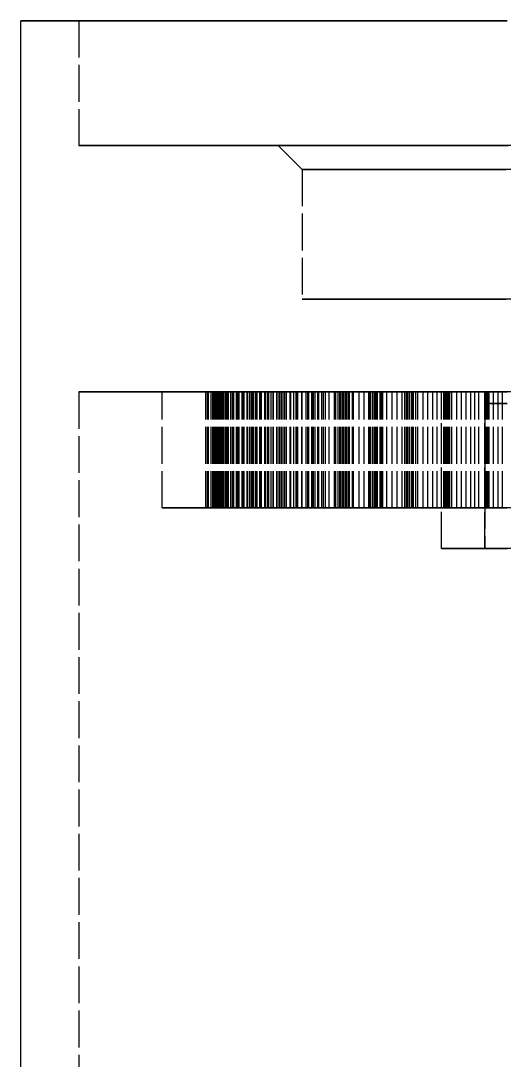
# Model space of a CAD drawing. Header units: millimetres. Extents: x -31 to 149, y -20 to 140.
# Drawn here: x 58 to 74.67, y 20.95 to 56.8 of the extents above; entities that cross this region are included whole.
import ezdxf

# ---------------------------------------------------------------- set-up
doc = ezdxf.new("R2010")
doc.units = ezdxf.units.MM
doc.linetypes.add('DASHED', pattern=[1.524, 1.27, -0.254])
doc.layers.add('HIDDEN', color=8, linetype='DASHED')
doc.layers.add('VISIBLE', color=7, linetype='CONTINUOUS')

msp = doc.modelspace()

# ---------------------------------------------------------------- linework, layer by layer
at = {"layer": 'HIDDEN'}
for points in [[(74.7619, 56.8), (74, 56.8), (73.2381, 56.8), (72.47619, 56.8), (71.71429, 56.8), (70.95238, 56.8), (70.19048, 56.8), (69.42857, 56.8), (68.66667, 56.8), (67.90476, 56.8), (67.14286, 56.8), (66.38095, 56.8), (65.61905, 56.8), (64.85714, 56.8), (64.09524, 56.8), (63.33333, 56.8), (62.57143, 56.8), (61.80952, 56.8), (61.04762, 56.8), (60.28571, 56.8), (59.52381, 56.8), (58.7619, 56.8), (58, 56.8)], [(74.66667, 56.8), (73.96825, 56.8), (73.26984, 56.8), (72.57143, 56.8), (71.87302, 56.8), (71.1746, 56.8), (70.47619, 56.8), (69.77778, 56.8), (69.07937, 56.8), (68.38095, 56.8), (67.68254, 56.8), (66.98413, 56.8), (66.28571, 56.8), (65.5873, 56.8), (64.88889, 56.8), (64.19048, 56.8), (63.49206, 56.8), (62.79365, 56.8), (62.09524, 56.8), (61.39683, 56.8), (60.69841, 56.8), (60, 56.8)], [(60, 56.8), (60.34921, 56.8), (60.69841, 56.8), (61.04762, 56.8), (61.39683, 56.8), (61.74603, 56.8), (62.09524, 56.8), (62.44444, 56.8), (62.79365, 56.8), (63.14286, 56.8), (63.49206, 56.8), (63.84127, 56.8), (64.19048, 56.8), (64.53968, 56.8), (64.88889, 56.8), (65.2381, 56.8), (65.5873, 56.8), (65.93651, 56.8), (66.28571, 56.8), (66.63492, 56.8), (66.98413, 56.8), (67.33333, 56.8), (67.68254, 56.8), (68.03175, 56.8), (68.38095, 56.8), (68.73016, 56.8), (69.07937, 56.8), (69.42857, 56.8), (69.77778, 56.8), (70.12698, 56.8), (70.47619, 56.8), (70.8254, 56.8), (71.1746, 56.8), (71.52381, 56.8), (71.87302, 56.8), (72.22222, 56.8), (72.57143, 56.8), (72.92063, 56.8), (73.26984, 56.8), (73.61905, 56.8), (73.96825, 56.8), (74.31746, 56.8), (74.66667, 56.8)], [(60, 56.8), (60, 52.5)], [(74.66667, 52.5), (73.96825, 52.5), (73.26984, 52.5), (72.57143, 52.5), (71.87302, 52.5), (71.1746, 52.5), (70.47619, 52.5), (69.77778, 52.5), (69.07937, 52.5), (68.38095, 52.5), (67.68254, 52.5), (66.98413, 52.5), (66.28571, 52.5), (65.5873, 52.5), (64.88889, 52.5), (64.19048, 52.5), (63.49206, 52.5), (62.79365, 52.5), (62.09524, 52.5), (61.39683, 52.5), (60.69841, 52.5), (60, 52.5)], [(60, 52.5), (60.34921, 52.5), (60.69841, 52.5), (61.04762, 52.5), (61.39683, 52.5), (61.74603, 52.5), (62.09524, 52.5), (62.44444, 52.5), (62.79365, 52.5), (63.14286, 52.5), (63.49206, 52.5), (63.84127, 52.5), (64.19048, 52.5), (64.53968, 52.5), (64.88889, 52.5), (65.2381, 52.5), (65.5873, 52.5), (65.93651, 52.5), (66.28571, 52.5), (66.63492, 52.5), (66.98413, 52.5), (67.33333, 52.5), (67.68254, 52.5), (68.03175, 52.5), (68.38095, 52.5), (68.73016, 52.5), (69.07937, 52.5), (69.42857, 52.5), (69.77778, 52.5), (70.12698, 52.5), (70.47619, 52.5), (70.8254, 52.5), (71.1746, 52.5), (71.52381, 52.5), (71.87302, 52.5), (72.22222, 52.5), (72.57143, 52.5), (72.92063, 52.5), (73.26984, 52.5), (73.61905, 52.5), (73.96825, 52.5), (74.31746, 52.5), (74.66667, 52.5)], [(75.03804, 52.5), (74.5579, 52.5), (74.07777, 52.5), (73.59763, 52.5), (73.1175, 52.5), (72.63736, 52.5), (72.15722, 52.5), (71.67709, 52.5), (71.19695, 52.5), (70.71682, 52.5), (70.23668, 52.5), (69.75655, 52.5), (69.27641, 52.5), (68.79628, 52.5), (68.31614, 52.5), (67.83601, 52.5), (67.35587, 52.5), (66.87574, 52.5)], [(66.87574, 52.5), (67.1158, 52.5), (67.35587, 52.5), (67.59594, 52.5), (67.83601, 52.5), (68.07607, 52.5), (68.31614, 52.5), (68.55621, 52.5), (68.79628, 52.5), (69.03635, 52.5), (69.27641, 52.5), (69.51648, 52.5), (69.75655, 52.5), (69.99662, 52.5), (70.23668, 52.5), (70.47675, 52.5), (70.71682, 52.5), (70.95689, 52.5), (71.19695, 52.5), (71.43702, 52.5), (71.67709, 52.5), (71.91716, 52.5), (72.15722, 52.5), (72.39729, 52.5), (72.63736, 52.5), (72.87743, 52.5), (73.1175, 52.5), (73.35756, 52.5), (73.59763, 52.5), (73.8377, 52.5), (74.07777, 52.5), (74.31783, 52.5), (74.5579, 52.5), (74.79797, 52.5)], [(67.7, 51.67574), (66.87574, 52.5)], [(74.96349, 51.67574), (74.50952, 51.67574), (74.05556, 51.67574), (73.60159, 51.67574), (73.14762, 51.67574), (72.69365, 51.67574), (72.23968, 51.67574), (71.78571, 51.67574), (71.33175, 51.67574), (70.87778, 51.67574), (70.42381, 51.67574), (69.96984, 51.67574), (69.51587, 51.67574), (69.0619, 51.67574), (68.60794, 51.67574), (68.15397, 51.67574), (67.7, 51.67574)], [(67.7, 51.67574), (67.92698, 51.67574), (68.15397, 51.67574), (68.38095, 51.67574), (68.60794, 51.67574), (68.83492, 51.67574), (69.0619, 51.67574), (69.28889, 51.67574), (69.51587, 51.67574), (69.74286, 51.67574), (69.96984, 51.67574), (70.19683, 51.67574), (70.42381, 51.67574), (70.65079, 51.67574), (70.87778, 51.67574), (71.10476, 51.67574), (71.33175, 51.67574), (71.55873, 51.67574), (71.78571, 51.67574), (72.0127, 51.67574), (72.23968, 51.67574), (72.46667, 51.67574), (72.69365, 51.67574), (72.92063, 51.67574), (73.14762, 51.67574), (73.3746, 51.67574), (73.60159, 51.67574), (73.82857, 51.67574), (74.05556, 51.67574), (74.28254, 51.67574), (74.50952, 51.67574), (74.73651, 51.67574)], [(67.7, 51.67574), (67.7, 47.2)], [(74.96349, 47.2), (74.50952, 47.2), (74.05556, 47.2), (73.60159, 47.2), (73.14762, 47.2), (72.69365, 47.2), (72.23968, 47.2), (71.78571, 47.2), (71.33175, 47.2), (70.87778, 47.2), (70.42381, 47.2), (69.96984, 47.2), (69.51587, 47.2), (69.0619, 47.2), (68.60794, 47.2), (68.15397, 47.2), (67.7, 47.2)], [(67.7, 47.2), (67.92698, 47.2), (68.15397, 47.2), (68.38095, 47.2), (68.60794, 47.2), (68.83492, 47.2), (69.0619, 47.2), (69.28889, 47.2), (69.51587, 47.2), (69.74286, 47.2), (69.96984, 47.2), (70.19683, 47.2), (70.42381, 47.2), (70.65079, 47.2), (70.87778, 47.2), (71.10476, 47.2), (71.33175, 47.2), (71.55873, 47.2), (71.78571, 47.2), (72.0127, 47.2), (72.23968, 47.2), (72.46667, 47.2), (72.69365, 47.2), (72.92063, 47.2), (73.14762, 47.2), (73.3746, 47.2), (73.60159, 47.2), (73.82857, 47.2), (74.05556, 47.2), (74.28254, 47.2), (74.50952, 47.2), (74.73651, 47.2)], [(74.66667, 44), (73.96825, 44), (73.26984, 44), (72.57143, 44), (71.87302, 44), (71.1746, 44), (70.47619, 44), (69.77778, 44), (69.07937, 44), (68.38095, 44), (67.68254, 44), (66.98413, 44), (66.28571, 44), (65.5873, 44), (64.88889, 44), (64.19048, 44), (63.49206, 44), (62.79365, 44), (62.09524, 44), (61.39683, 44), (60.69841, 44), (60, 44)], [(60, 44), (60.34921, 44), (60.69841, 44), (61.04762, 44), (61.39683, 44), (61.74603, 44), (62.09524, 44), (62.44444, 44), (62.79365, 44), (63.14286, 44), (63.49206, 44), (63.84127, 44), (64.19048, 44), (64.53968, 44), (64.88889, 44), (65.2381, 44), (65.5873, 44), (65.93651, 44), (66.28571, 44), (66.63492, 44), (66.98413, 44), (67.33333, 44), (67.68254, 44), (68.03175, 44), (68.38095, 44), (68.73016, 44), (69.07937, 44), (69.42857, 44), (69.77778, 44), (70.12698, 44), (70.47619, 44), (70.8254, 44), (71.1746, 44), (71.52381, 44), (71.87302, 44), (72.22222, 44), (72.57143, 44), (72.92063, 44), (73.26984, 44), (73.61905, 44), (73.96825, 44), (74.31746, 44), (74.66667, 44)], [(60, 44), (60, 5)], [(75.01786, 44), (74.41071, 44), (73.80357, 44), (73.19643, 44), (72.58929, 44), (71.98214, 44), (71.375, 44), (70.76786, 44), (70.16071, 44), (69.55357, 44), (68.94643, 44), (68.33929, 44), (67.73214, 44), (67.125, 44), (66.51786, 44), (65.91071, 44), (65.30357, 44), (64.69643, 44), (64.08929, 44), (63.48214, 44), (62.875, 44)], [(62.875, 44), (63.17857, 44), (63.48214, 44), (63.78571, 44), (64.08929, 44), (64.39286, 44), (64.69643, 44), (65, 44), (65.30357, 44), (65.60714, 44), (65.91071, 44), (66.21429, 44), (66.51786, 44), (66.82143, 44), (67.125, 44), (67.42857, 44), (67.73214, 44), (68.03571, 44), (68.33929, 44), (68.64286, 44), (68.94643, 44), (69.25, 44), (69.55357, 44), (69.85714, 44), (70.16071, 44), (70.46429, 44), (70.76786, 44), (71.07143, 44), (71.375, 44), (71.67857, 44), (71.98214, 44), (72.28571, 44), (72.58929, 44), (72.89286, 44), (73.19643, 44), (73.5, 44), (73.80357, 44), (74.10714, 44), (74.41071, 44), (74.71429, 44)], [(62.875, 40), (62.875, 44)], [(64.5643, 44), (64.3758, 44)], [(64.3758, 44), (64.5643, 44)], [(64.3758, 40), (64.3758, 44)], [(64.3758, 40), (64.3758, 44)], [(64.46648, 44), (64.43548, 44)], [(64.43548, 44), (64.61556, 44)], [(64.61556, 44), (64.43548, 44)], [(64.43548, 44), (64.46648, 44)], [(64.43548, 40), (64.43548, 44)], [(64.43548, 40), (64.43548, 44)], [(64.66179, 44), (64.46648, 44)], [(64.46648, 44), (64.66179, 44)], [(64.46648, 40), (64.46648, 44)], [(64.46648, 40), (64.46648, 44)], [(64.75309, 44), (64.5643, 44)], [(64.5643, 44), (64.75309, 44)], [(64.5643, 40), (64.5643, 44)], [(64.5643, 40), (64.5643, 44)], [(64.61556, 44), (64.79653, 44)], [(64.79653, 44), (64.61556, 44)], [(64.61556, 40), (64.61556, 44)], [(64.61556, 40), (64.61556, 44)], [(64.70675, 44), (64.64502, 44)], [(64.64502, 44), (64.81515, 44)], [(64.81515, 44), (64.64502, 44)], [(64.64502, 44), (64.70675, 44)], [(64.64502, 40), (64.64502, 44)], [(64.64502, 40), (64.64502, 44)], [(64.8568, 44), (64.66179, 44)], [(64.66179, 44), (64.8568, 44)], [(64.66179, 40), (64.66179, 44)], [(64.66179, 40), (64.66179, 44)], [(64.9072, 44), (64.70675, 44)], [(64.70675, 44), (64.9072, 44)], [(64.70675, 40), (64.70675, 44)], [(64.70675, 40), (64.70675, 44)], [(64.9421, 44), (64.75309, 44)], [(64.75309, 44), (64.9421, 44)], [(64.75309, 40), (64.75309, 44)], [(64.75309, 40), (64.75309, 44)], [(64.79653, 44), (64.97832, 44)], [(64.97832, 44), (64.79653, 44)], [(64.79653, 40), (64.79653, 44)], [(64.79653, 40), (64.79653, 44)], [(64.81515, 44), (64.98674, 44)], [(64.98674, 44), (64.81515, 44)], [(64.81515, 40), (64.81515, 44)], [(64.81515, 40), (64.81515, 44)], [(65.05141, 44), (64.8568, 44)], [(64.8568, 44), (65.05141, 44)], [(64.8568, 40), (64.8568, 44)], [(64.8568, 40), (64.8568, 44)], [(65.10677, 44), (64.9072, 44)], [(64.9072, 44), (65.10677, 44)], [(64.9072, 40), (64.9072, 44)], [(64.9072, 40), (64.9072, 44)], [(65.13123, 44), (64.9421, 44)], [(64.9421, 44), (65.13123, 44)], [(64.9421, 40), (64.9421, 44)], [(64.9421, 40), (64.9421, 44)], [(64.97832, 44), (65.16089, 44)], [(65.16089, 44), (64.97832, 44)], [(64.97832, 40), (64.97832, 44)], [(64.97832, 40), (64.97832, 44)], [(64.98674, 44), (65.15977, 44)], [(65.15977, 44), (64.98674, 44)], [(64.98674, 40), (64.98674, 44)], [(64.98674, 40), (64.98674, 44)], [(65.09457, 44), (65.00262, 44)], [(65.00262, 44), (65.16135, 44)], [(65.16135, 44), (65.00262, 44)], [(65.00262, 44), (65.09457, 44)], [(65.00262, 40), (65.00262, 44)], [(65.00262, 40), (65.00262, 44)], [(65.24549, 44), (65.05141, 44)], [(65.05141, 44), (65.24549, 44)], [(65.05141, 40), (65.05141, 44)], [(65.05141, 40), (65.05141, 44)], [(65.29845, 44), (65.09457, 44)], [(65.09457, 44), (65.29845, 44)], [(65.09457, 40), (65.09457, 44)], [(65.09457, 40), (65.09457, 44)], [(65.30532, 44), (65.10677, 44)], [(65.10677, 44), (65.30532, 44)], [(65.10677, 40), (65.10677, 44)], [(65.10677, 40), (65.10677, 44)], [(65.3204, 44), (65.13123, 44)], [(65.13123, 44), (65.3204, 44)], [(65.13123, 40), (65.13123, 44)], [(65.13123, 40), (65.13123, 44)], [(65.15977, 44), (65.33421, 44)], [(65.33421, 44), (65.15977, 44)], [(65.15977, 40), (65.15977, 44)], [(65.15977, 40), (65.15977, 44)], [(65.16089, 44), (65.34419, 44)], [(65.34419, 44), (65.16089, 44)], [(65.16089, 40), (65.16089, 44)], [(65.16089, 40), (65.16089, 44)], [(65.16135, 44), (65.3221, 44)], [(65.3221, 44), (65.16135, 44)], [(65.16135, 40), (65.16135, 44)], [(65.16135, 40), (65.16135, 44)], [(65.43891, 44), (65.24549, 44)], [(65.24549, 44), (65.43891, 44)], [(65.24549, 40), (65.24549, 44)], [(65.24549, 40), (65.24549, 44)], [(65.50086, 44), (65.29845, 44)], [(65.29845, 44), (65.50086, 44)], [(65.29845, 40), (65.29845, 44)], [(65.29845, 40), (65.29845, 44)], [(65.50269, 44), (65.30532, 44)], [(65.30532, 44), (65.50269, 44)], [(65.30532, 40), (65.30532, 44)], [(65.30532, 40), (65.30532, 44)], [(65.5095, 44), (65.3204, 44)], [(65.3204, 44), (65.5095, 44)], [(65.3204, 40), (65.3204, 44)], [(65.3204, 40), (65.3204, 44)], [(65.3221, 44), (65.48489, 44)], [(65.48489, 44), (65.3221, 44)], [(65.3221, 40), (65.3221, 44)], [(65.3221, 40), (65.3221, 44)], [(65.33421, 44), (65.51008, 44)], [(65.51008, 44), (65.33421, 44)], [(65.33421, 40), (65.33421, 44)], [(65.33421, 40), (65.33421, 44)], [(65.34419, 44), (65.52819, 44)], [(65.52819, 44), (65.34419, 44)], [(65.34419, 40), (65.34419, 44)], [(65.34419, 40), (65.34419, 44)], [(65.6315, 44), (65.43891, 44)], [(65.43891, 44), (65.6315, 44)], [(65.43891, 40), (65.43891, 44)], [(65.43891, 40), (65.43891, 44)], [(65.48489, 44), (65.64972, 44)], [(65.64972, 44), (65.48489, 44)], [(65.48489, 40), (65.48489, 44)], [(65.48489, 40), (65.48489, 44)], [(65.70166, 44), (65.50086, 44)], [(65.50086, 44), (65.70166, 44)], [(65.50086, 40), (65.50086, 44)], [(65.50086, 40), (65.50086, 44)], [(65.69871, 44), (65.50269, 44)], [(65.50269, 44), (65.69871, 44)], [(65.50269, 40), (65.50269, 44)], [(65.50269, 40), (65.50269, 44)], [(65.62661, 44), (65.50524, 44)], [(65.50524, 44), (65.6512, 44)], [(65.6512, 44), (65.50524, 44)], [(65.50524, 44), (65.62661, 44)], [(65.50524, 40), (65.50524, 44)], [(65.50524, 40), (65.50524, 44)], [(65.52819, 44), (65.5095, 44)], [(65.5095, 44), (65.52819, 44)], [(65.5095, 40), (65.5095, 44)], [(65.5095, 40), (65.5095, 44)], [(65.51008, 44), (65.68741, 44)], [(65.68741, 44), (65.51008, 44)], [(65.51008, 40), (65.51008, 44)], [(65.51008, 40), (65.51008, 44)], [(65.52819, 40), (65.52819, 44)], [(65.52819, 40), (65.52819, 44)], [(65.83218, 44), (65.62661, 44)], [(65.62661, 44), (65.83218, 44)], [(65.62661, 40), (65.62661, 44)], [(65.62661, 40), (65.62661, 44)], [(65.68741, 44), (65.6315, 44)], [(65.6315, 44), (65.68741, 44)], [(65.6315, 40), (65.6315, 44)], [(65.6315, 40), (65.6315, 44)], [(65.64972, 44), (65.81666, 44)], [(65.81666, 44), (65.64972, 44)], [(65.64972, 40), (65.64972, 44)], [(65.64972, 40), (65.64972, 44)], [(65.6512, 44), (65.79975, 44)], [(65.79975, 44), (65.6512, 44)], [(65.6512, 40), (65.6512, 44)], [(65.6512, 40), (65.6512, 44)], [(65.68741, 40), (65.68741, 44)], [(65.68741, 40), (65.68741, 44)], [(65.89315, 44), (65.69871, 44)], [(65.69871, 44), (65.89315, 44)], [(65.69871, 40), (65.69871, 44)], [(65.69871, 40), (65.69871, 44)], [(65.90064, 44), (65.70166, 44)], [(65.70166, 44), (65.90064, 44)], [(65.70166, 40), (65.70166, 44)], [(65.70166, 40), (65.70166, 44)], [(65.79975, 44), (65.95091, 44)], [(65.95091, 44), (65.79975, 44)], [(65.79975, 40), (65.79975, 44)], [(65.79975, 40), (65.79975, 44)], [(65.81666, 44), (65.98581, 44)], [(65.98581, 44), (65.81666, 44)], [(65.81666, 40), (65.81666, 44)], [(65.81666, 40), (65.81666, 44)], [(66.03572, 44), (65.83218, 44)], [(65.83218, 44), (66.03572, 44)], [(65.83218, 40), (65.83218, 44)], [(65.83218, 40), (65.83218, 44)], [(65.98581, 44), (65.89315, 44)], [(65.89315, 44), (65.98581, 44)], [(65.89315, 40), (65.89315, 44)], [(65.89315, 40), (65.89315, 44)], [(66.09759, 44), (65.90064, 44)], [(65.90064, 44), (66.09759, 44)], [(65.90064, 40), (65.90064, 44)], [(65.90064, 40), (65.90064, 44)], [(65.95091, 44), (66.10473, 44)], [(66.10473, 44), (65.95091, 44)], [(65.95091, 40), (65.95091, 44)], [(65.95091, 40), (65.95091, 44)], [(65.98581, 40), (65.98581, 44)], [(65.98581, 40), (65.98581, 44)], [(66.23705, 44), (66.03572, 44)], [(66.03572, 44), (66.23705, 44)], [(66.03572, 40), (66.03572, 44)], [(66.03572, 40), (66.03572, 44)], [(66.29222, 44), (66.09759, 44)], [(66.09759, 44), (66.29222, 44)], [(66.09759, 40), (66.09759, 44)], [(66.09759, 40), (66.09759, 44)], [(66.10473, 44), (66.26131, 44)], [(66.26131, 44), (66.10473, 44)], [(66.10473, 40), (66.10473, 44)], [(66.10473, 40), (66.10473, 44)], [(66.29834, 44), (66.14858, 44)], [(66.14858, 44), (66.28055, 44)], [(66.28055, 44), (66.14858, 44)], [(66.14858, 44), (66.29834, 44)], [(66.14858, 40), (66.14858, 44)], [(66.14858, 40), (66.14858, 44)], [(66.43595, 44), (66.23705, 44)], [(66.23705, 44), (66.43595, 44)], [(66.23705, 40), (66.23705, 44)], [(66.23705, 40), (66.23705, 44)], [(66.26131, 44), (66.42083, 44)], [(66.42083, 44), (66.26131, 44)], [(66.26131, 40), (66.26131, 44)], [(66.26131, 40), (66.26131, 44)], [(66.28055, 44), (66.41562, 44)], [(66.41562, 44), (66.28055, 44)], [(66.28055, 40), (66.28055, 44)], [(66.28055, 40), (66.28055, 44)], [(66.42083, 44), (66.29222, 44)], [(66.29222, 44), (66.42083, 44)], [(66.29222, 40), (66.29222, 44)], [(66.29222, 40), (66.29222, 44)], [(66.50385, 44), (66.29834, 44)], [(66.29834, 44), (66.50385, 44)], [(66.29834, 40), (66.29834, 44)], [(66.29834, 40), (66.29834, 44)], [(66.41562, 44), (66.55385, 44)], [(66.55385, 44), (66.41562, 44)], [(66.41562, 40), (66.41562, 44)], [(66.41562, 40), (66.41562, 44)], [(66.42083, 40), (66.42083, 44)], [(66.42083, 40), (66.42083, 44)], [(66.63215, 44), (66.43595, 44)], [(66.43595, 44), (66.63215, 44)], [(66.43595, 40), (66.43595, 44)], [(66.43595, 40), (66.43595, 44)], [(66.70678, 44), (66.50385, 44)], [(66.50385, 44), (66.70678, 44)], [(66.50385, 40), (66.50385, 44)], [(66.50385, 40), (66.50385, 44)], [(66.55385, 44), (66.69535, 44)], [(66.69535, 44), (66.55385, 44)], [(66.55385, 40), (66.55385, 44)], [(66.55385, 40), (66.55385, 44)], [(66.8253, 44), (66.63215, 44)], [(66.63215, 44), (66.8253, 44)], [(66.63215, 40), (66.63215, 44)], [(66.63215, 40), (66.63215, 44)], [(66.69535, 44), (66.84024, 44)], [(66.84024, 44), (66.69535, 44)], [(66.69535, 40), (66.69535, 44)], [(66.69535, 40), (66.69535, 44)], [(66.90693, 44), (66.70678, 44)], [(66.70678, 44), (66.90693, 44)], [(66.70678, 40), (66.70678, 44)], [(66.70678, 40), (66.70678, 44)], [(66.98877, 44), (66.8253, 44)], [(66.8253, 44), (66.98877, 44)], [(66.8253, 40), (66.8253, 44)], [(66.8253, 40), (66.8253, 44)], [(66.84024, 44), (66.98877, 44)], [(66.98877, 44), (66.84024, 44)], [(66.84024, 40), (66.84024, 44)], [(66.84024, 40), (66.84024, 44)], [(67.10404, 44), (66.90693, 44)], [(66.90693, 44), (67.10404, 44)], [(66.90693, 40), (66.90693, 44)], [(66.90693, 40), (66.90693, 44)], [(67.10404, 44), (66.92717, 44)], [(66.92717, 44), (67.044, 44)], [(67.044, 44), (66.92717, 44)], [(66.92717, 44), (67.10404, 44)], [(66.92717, 40), (66.92717, 44)], [(66.92717, 40), (66.92717, 44)], [(66.98877, 40), (66.98877, 44)], [(66.98877, 40), (66.98877, 44)], [(67.044, 44), (67.16445, 44)], [(67.16445, 44), (67.044, 44)], [(67.044, 40), (67.044, 44)], [(67.044, 40), (67.044, 44)], [(67.30774, 44), (67.10404, 44)], [(67.29782, 44), (67.10404, 44)], [(67.10404, 44), (67.29782, 44)], [(67.10404, 44), (67.30774, 44)], [(67.10404, 40), (67.10404, 44)], [(67.10404, 40), (67.10404, 44)], [(67.10404, 40), (67.10404, 44)], [(67.10404, 40), (67.10404, 44)], [(67.16445, 44), (67.28858, 44)], [(67.28858, 44), (67.16445, 44)], [(67.16445, 40), (67.16445, 44)], [(67.16445, 40), (67.16445, 44)], [(67.28858, 44), (67.41654, 44)], [(67.41654, 44), (67.28858, 44)], [(67.28858, 40), (67.28858, 44)], [(67.28858, 40), (67.28858, 44)], [(67.48785, 44), (67.29782, 44)], [(67.29782, 44), (67.48785, 44)], [(67.29782, 40), (67.29782, 44)], [(67.29782, 40), (67.29782, 44)], [(67.50832, 44), (67.30774, 44)], [(67.30774, 44), (67.50832, 44)], [(67.30774, 40), (67.30774, 44)], [(67.30774, 40), (67.30774, 44)], [(67.41654, 44), (67.54851, 44)], [(67.54851, 44), (67.41654, 44)], [(67.41654, 40), (67.41654, 44)], [(67.41654, 40), (67.41654, 44)], [(67.68478, 44), (67.48785, 44)], [(67.48785, 44), (67.68478, 44)], [(67.48785, 40), (67.48785, 44)], [(67.48785, 40), (67.48785, 44)], [(67.70557, 44), (67.50832, 44)], [(67.50832, 44), (67.70557, 44)], [(67.50832, 40), (67.50832, 44)], [(67.50832, 40), (67.50832, 44)], [(67.54851, 44), (67.68478, 44)], [(67.68478, 44), (67.54851, 44)], [(67.54851, 40), (67.54851, 44)], [(67.54851, 40), (67.54851, 44)], [(67.68478, 40), (67.68478, 44)], [(67.68478, 40), (67.68478, 44)], [(67.89922, 44), (67.70557, 44)], [(67.70557, 44), (67.89922, 44)], [(67.70557, 40), (67.70557, 44)], [(67.70557, 40), (67.70557, 44)], [(68.03682, 44), (67.83435, 44)], [(67.83435, 44), (67.93505, 44)], [(67.93505, 44), (67.83435, 44)], [(67.83435, 44), (68.03682, 44)], [(67.83435, 40), (67.83435, 44)], [(67.83435, 40), (67.83435, 44)], [(68.08892, 44), (67.89922, 44)], [(67.89922, 44), (68.08892, 44)], [(67.89922, 40), (67.89922, 44)], [(67.89922, 40), (67.89922, 44)], [(67.93505, 44), (68.03984, 44)], [(68.03984, 44), (67.93505, 44)], [(67.93505, 40), (67.93505, 44)], [(67.93505, 40), (67.93505, 44)], [(68.23697, 44), (68.03682, 44)], [(68.03682, 44), (68.23697, 44)], [(68.03682, 40), (68.03682, 44)], [(68.03682, 40), (68.03682, 44)], [(68.03984, 44), (68.14882, 44)], [(68.14882, 44), (68.03984, 44)], [(68.03984, 40), (68.03984, 44)], [(68.03984, 40), (68.03984, 44)], [(68.27421, 44), (68.08892, 44)], [(68.08892, 44), (68.27421, 44)], [(68.08892, 40), (68.08892, 44)], [(68.08892, 40), (68.08892, 44)], [(68.14882, 44), (68.26215, 44)], [(68.26215, 44), (68.14882, 44)], [(68.14882, 40), (68.14882, 44)], [(68.14882, 40), (68.14882, 44)], [(68.4335, 44), (68.23697, 44)], [(68.23697, 44), (68.4335, 44)], [(68.23697, 40), (68.23697, 44)], [(68.23697, 40), (68.23697, 44)], [(68.26215, 44), (68.38007, 44)], [(68.38007, 44), (68.26215, 44)], [(68.26215, 40), (68.26215, 44)], [(68.26215, 40), (68.26215, 44)], [(68.50292, 44), (68.27421, 44)], [(68.27421, 44), (68.50292, 44)], [(68.27421, 40), (68.27421, 44)], [(68.27421, 40), (68.27421, 44)], [(68.38007, 44), (68.50292, 44)], [(68.50292, 44), (68.38007, 44)], [(68.38007, 40), (68.38007, 44)], [(68.38007, 40), (68.38007, 44)], [(68.62618, 44), (68.4335, 44)], [(68.4335, 44), (68.62618, 44)], [(68.4335, 40), (68.4335, 44)], [(68.4335, 40), (68.4335, 44)], [(68.50292, 40), (68.50292, 44)], [(68.50292, 40), (68.50292, 44)], [(68.81471, 44), (68.62618, 44)], [(68.62618, 44), (68.81471, 44)], [(68.62618, 40), (68.62618, 44)], [(68.62618, 40), (68.62618, 44)], [(68.99871, 44), (68.81471, 44)], [(68.81471, 44), (68.99871, 44)], [(68.81471, 40), (68.81471, 44)], [(68.81471, 40), (68.81471, 44)], [(69.08874, 44), (68.86238, 44)], [(68.86238, 44), (68.94611, 44)], [(68.94611, 44), (68.86238, 44)], [(68.86238, 44), (69.08874, 44)], [(68.86238, 40), (68.86238, 44)], [(68.86238, 40), (68.86238, 44)], [(68.94611, 44), (69.03435, 44)], [(69.03435, 44), (68.94611, 44)], [(68.94611, 40), (68.94611, 44)], [(68.94611, 40), (68.94611, 44)], [(69.17767, 44), (68.99871, 44)], [(68.99871, 44), (69.17767, 44)], [(68.99871, 40), (68.99871, 44)], [(68.99871, 40), (68.99871, 44)], [(69.03435, 44), (69.12724, 44)], [(69.12724, 44), (69.03435, 44)], [(69.03435, 40), (69.03435, 44)], [(69.03435, 40), (69.03435, 44)], [(69.28362, 44), (69.08874, 44)], [(69.08874, 44), (69.28362, 44)], [(69.08874, 40), (69.08874, 44)], [(69.08874, 40), (69.08874, 44)], [(69.12724, 44), (69.22497, 44)], [(69.22497, 44), (69.12724, 44)], [(69.12724, 40), (69.12724, 44)], [(69.12724, 40), (69.12724, 44)], [(69.43622, 44), (69.17767, 44)], [(69.17767, 44), (69.43622, 44)], [(69.17767, 40), (69.17767, 44)], [(69.17767, 40), (69.17767, 44)], [(69.22497, 44), (69.32783, 44)], [(69.32783, 44), (69.22497, 44)], [(69.22497, 40), (69.22497, 44)], [(69.22497, 40), (69.22497, 44)], [(69.47442, 44), (69.28362, 44)], [(69.28362, 44), (69.47442, 44)], [(69.28362, 40), (69.28362, 44)], [(69.28362, 40), (69.28362, 44)], [(69.32783, 44), (69.43622, 44)], [(69.43622, 44), (69.32783, 44)], [(69.32783, 40), (69.32783, 44)], [(69.32783, 40), (69.32783, 44)], [(69.43622, 40), (69.43622, 44)], [(69.43622, 40), (69.43622, 44)], [(69.66088, 44), (69.47442, 44)], [(69.47442, 44), (69.66088, 44)], [(69.47442, 40), (69.47442, 44)], [(69.47442, 40), (69.47442, 44)], [(69.84268, 44), (69.66088, 44)], [(69.66088, 44), (69.84268, 44)], [(69.66088, 40), (69.66088, 44)], [(69.66088, 40), (69.66088, 44)], [(70.01942, 44), (69.84268, 44)], [(69.84268, 44), (70.01942, 44)], [(69.84268, 40), (69.84268, 44)], [(69.84268, 40), (69.84268, 44)], [(70.2508, 44), (70.00251, 44)], [(70.00251, 44), (70.06853, 44)], [(70.06853, 44), (70.00251, 44)], [(70.00251, 44), (70.2508, 44)], [(70.00251, 40), (70.00251, 44)], [(70.00251, 40), (70.00251, 44)], [(70.19053, 44), (70.01942, 44)], [(70.01942, 44), (70.19053, 44)], [(70.01942, 40), (70.01942, 44)], [(70.01942, 40), (70.01942, 44)], [(70.06853, 44), (70.13946, 44)], [(70.13946, 44), (70.06853, 44)], [(70.06853, 40), (70.06853, 44)], [(70.06853, 40), (70.06853, 44)], [(70.13946, 44), (70.21548, 44)], [(70.21548, 44), (70.13946, 44)], [(70.13946, 40), (70.13946, 44)], [(70.13946, 40), (70.13946, 44)], [(70.4767, 44), (70.19053, 44)], [(70.19053, 44), (70.4767, 44)], [(70.19053, 40), (70.19053, 44)], [(70.19053, 40), (70.19053, 44)], [(70.21548, 44), (70.29679, 44)], [(70.29679, 44), (70.21548, 44)], [(70.21548, 40), (70.21548, 44)], [(70.21548, 40), (70.21548, 44)], [(70.43876, 44), (70.2508, 44)], [(70.2508, 44), (70.43876, 44)], [(70.2508, 40), (70.2508, 44)], [(70.2508, 40), (70.2508, 44)], [(70.29679, 44), (70.38371, 44)], [(70.38371, 44), (70.29679, 44)], [(70.29679, 40), (70.29679, 44)], [(70.29679, 40), (70.29679, 44)], [(70.38371, 44), (70.4767, 44)], [(70.4767, 44), (70.38371, 44)], [(70.38371, 40), (70.38371, 44)], [(70.38371, 40), (70.38371, 44)], [(70.6222, 44), (70.43876, 44)], [(70.43876, 44), (70.6222, 44)], [(70.43876, 40), (70.43876, 44)], [(70.43876, 40), (70.43876, 44)], [(70.4767, 40), (70.4767, 44)], [(70.4767, 40), (70.4767, 44)], [(70.80085, 44), (70.6222, 44)], [(70.6222, 44), (70.80085, 44)], [(70.6222, 40), (70.6222, 44)], [(70.6222, 40), (70.6222, 44)], [(70.97438, 44), (70.80085, 44)], [(70.80085, 44), (70.97438, 44)], [(70.80085, 40), (70.80085, 44)], [(70.80085, 40), (70.80085, 44)], [(71.14234, 44), (70.97438, 44)], [(70.97438, 44), (71.14234, 44)], [(70.97438, 40), (70.97438, 44)], [(70.97438, 40), (70.97438, 44)], [(71.30414, 44), (71.14234, 44)], [(71.14234, 44), (71.30414, 44)], [(71.14234, 40), (71.14234, 44)], [(71.14234, 40), (71.14234, 44)], [(71.51311, 44), (71.24499, 44)], [(71.24499, 44), (71.29275, 44)], [(71.29275, 44), (71.24499, 44)], [(71.24499, 44), (71.51311, 44)], [(71.24499, 40), (71.24499, 44)], [(71.24499, 40), (71.24499, 44)], [(71.29275, 44), (71.34577, 44)], [(71.34577, 44), (71.29275, 44)], [(71.29275, 40), (71.29275, 44)], [(71.29275, 40), (71.29275, 44)], [(71.6155, 44), (71.30414, 44)], [(71.30414, 44), (71.6155, 44)], [(71.30414, 40), (71.30414, 44)], [(71.30414, 40), (71.30414, 44)], [(71.34577, 44), (71.40426, 44)], [(71.40426, 44), (71.34577, 44)], [(71.34577, 40), (71.34577, 44)], [(71.34577, 40), (71.34577, 44)], [(71.40426, 44), (71.46845, 44)], [(71.46845, 44), (71.40426, 44)], [(71.40426, 40), (71.40426, 44)], [(71.40426, 40), (71.40426, 44)], [(71.46845, 44), (71.53869, 44)], [(71.53869, 44), (71.46845, 44)], [(71.46845, 40), (71.46845, 44)], [(71.46845, 40), (71.46845, 44)], [(71.69254, 44), (71.51311, 44)], [(71.51311, 44), (71.69254, 44)], [(71.51311, 40), (71.51311, 44)], [(71.51311, 40), (71.51311, 44)], [(71.53869, 44), (71.6155, 44)], [(71.6155, 44), (71.53869, 44)], [(71.53869, 40), (71.53869, 44)], [(71.53869, 40), (71.53869, 44)], [(71.6155, 40), (71.6155, 44)], [(71.6155, 40), (71.6155, 44)], [(71.86706, 44), (71.69254, 44)], [(71.69254, 44), (71.86706, 44)], [(71.69254, 40), (71.69254, 44)], [(71.69254, 40), (71.69254, 44)], [(72.03638, 44), (71.86706, 44)], [(71.86706, 44), (72.03638, 44)], [(71.86706, 40), (71.86706, 44)], [(71.86706, 40), (71.86706, 44)], [(72.20014, 44), (72.03638, 44)], [(72.03638, 44), (72.20014, 44)], [(72.03638, 40), (72.03638, 44)], [(72.03638, 40), (72.03638, 44)], [(72.3579, 44), (72.20014, 44)], [(72.20014, 44), (72.3579, 44)], [(72.20014, 40), (72.20014, 44)], [(72.20014, 40), (72.20014, 44)], [(72.50901, 44), (72.3579, 44)], [(72.3579, 44), (72.50901, 44)], [(72.3579, 40), (72.3579, 44)], [(72.3579, 40), (72.3579, 44)], [(74.9127, 44), (74.61111, 44), (74.30952, 44), (74.00794, 44), (73.70635, 44), (73.40476, 44), (73.10317, 44), (72.80159, 44), (72.5, 44)], [(72.5, 44), (72.65079, 44), (72.80159, 44), (72.95238, 44), (73.10317, 44), (73.25397, 44), (73.40476, 44), (73.55556, 44), (73.70635, 44), (73.85714, 44), (74.00794, 44), (74.15873, 44), (74.30952, 44), (74.46032, 44), (74.61111, 44), (74.7619, 44)], [(72.5, 38.6), (72.5, 44)], [(72.84289, 44), (72.50901, 44)], [(72.50901, 44), (72.84289, 44)], [(72.50901, 40), (72.50901, 44)], [(72.50901, 40), (72.50901, 44)], [(72.86489, 44), (72.57922, 44)], [(72.57922, 44), (72.60831, 44)], [(72.60831, 44), (72.57922, 44)], [(72.57922, 44), (72.86489, 44)], [(72.57922, 40), (72.57922, 44)], [(72.57922, 40), (72.57922, 44)], [(72.60831, 44), (72.64298, 44)], [(72.64298, 44), (72.60831, 44)], [(72.60831, 40), (72.60831, 44)], [(72.60831, 40), (72.60831, 44)], [(72.64298, 44), (72.68344, 44)], [(72.68344, 44), (72.64298, 44)], [(72.64298, 40), (72.64298, 44)], [(72.64298, 40), (72.64298, 44)], [(72.68344, 44), (72.72996, 44)], [(72.72996, 44), (72.68344, 44)], [(72.68344, 40), (72.68344, 44)], [(72.68344, 40), (72.68344, 44)], [(72.72996, 44), (72.78292, 44)], [(72.78292, 44), (72.72996, 44)], [(72.72996, 40), (72.72996, 44)], [(72.72996, 40), (72.72996, 44)], [(72.78292, 44), (72.84289, 44)], [(72.84289, 44), (72.78292, 44)], [(72.78292, 40), (72.78292, 44)], [(72.78292, 40), (72.78292, 44)], [(72.84289, 40), (72.84289, 44)], [(72.84289, 40), (72.84289, 44)], [(73.03426, 44), (72.86489, 44)], [(72.86489, 44), (73.03426, 44)], [(72.86489, 40), (72.86489, 44)], [(72.86489, 40), (72.86489, 44)], [(73.19836, 44), (73.03426, 44)], [(73.03426, 44), (73.19836, 44)], [(73.03426, 40), (73.03426, 44)], [(73.03426, 40), (73.03426, 44)], [(73.3569, 44), (73.19836, 44)], [(73.19836, 44), (73.3569, 44)], [(73.19836, 40), (73.19836, 44)], [(73.19836, 40), (73.19836, 44)], [(73.50951, 44), (73.3569, 44)], [(73.3569, 44), (73.50951, 44)], [(73.3569, 40), (73.3569, 44)], [(73.3569, 40), (73.3569, 44)], [(73.65572, 44), (73.50951, 44)], [(73.50951, 44), (73.65572, 44)], [(73.50951, 40), (73.50951, 44)], [(73.50951, 40), (73.50951, 44)], [(73.79485, 44), (73.65572, 44)], [(73.65572, 44), (73.79485, 44)], [(73.65572, 40), (73.65572, 44)], [(73.65572, 40), (73.65572, 44)], [(74.14841, 44), (73.79485, 44)], [(73.79485, 44), (74.14841, 44)], [(73.79485, 40), (73.79485, 44)], [(73.79485, 40), (73.79485, 44)], [(74.2946, 44), (73.99384, 44)], [(73.99384, 44), (74.00401, 44)], [(74.00401, 44), (73.99384, 44)], [(73.99384, 44), (74.2946, 44)], [(73.99384, 40), (73.99384, 44)], [(73.99384, 40), (73.99384, 44)], [(74.00401, 44), (74.02002, 44)], [(74.02002, 44), (74.00401, 44)], [(74.00401, 40), (74.00401, 44)], [(74.00401, 40), (74.00401, 44)], [(74.02002, 44), (74.0421, 44)], [(74.0421, 44), (74.02002, 44)], [(74.02002, 40), (74.02002, 44)], [(74.02002, 40), (74.02002, 44)], [(74.0421, 44), (74.07056, 44)], [(74.07056, 44), (74.0421, 44)], [(74.0421, 40), (74.0421, 44)], [(74.0421, 40), (74.0421, 44)], [(74.07056, 44), (74.10579, 44)], [(74.10579, 44), (74.07056, 44)], [(74.07056, 40), (74.07056, 44)], [(74.07056, 40), (74.07056, 44)], [(74.10579, 44), (74.14841, 44)], [(74.14841, 44), (74.10579, 44)], [(74.10579, 40), (74.10579, 44)], [(74.10579, 40), (74.10579, 44)], [(74.14841, 40), (74.14841, 44)], [(74.14841, 40), (74.14841, 44)], [(74.45247, 44), (74.2946, 44)], [(74.2946, 44), (74.45247, 44)], [(74.2946, 40), (74.2946, 44)], [(74.2946, 40), (74.2946, 44)], [(74.60476, 44), (74.45247, 44)], [(74.45247, 44), (74.60476, 44)], [(74.45247, 40), (74.45247, 44)], [(74.45247, 40), (74.45247, 44)], [(74.75117, 44), (74.60476, 44)], [(74.60476, 44), (74.75117, 44)], [(74.60476, 40), (74.60476, 44)], [(74.60476, 40), (74.60476, 44)], [(74.7619, 43.6), (74.50794, 43.6), (74.25397, 43.6), (74, 43.6)], [(74, 43.6), (74.12698, 43.6), (74.25397, 43.6), (74.38095, 43.6), (74.50794, 43.6), (74.63492, 43.6), (74.7619, 43.6)], [(74.7619, 43.6), (74.50794, 43.6), (74.25397, 43.6), (74, 43.6)], [(74, 43.6), (74.12698, 43.6), (74.25397, 43.6), (74.38095, 43.6), (74.50794, 43.6), (74.63492, 43.6), (74.7619, 43.6)], [(74, 43.6), (74, 38.6)], [(74, 38.6), (74, 43.6)], [(75.01786, 40), (74.41071, 40), (73.80357, 40), (73.19643, 40), (72.58929, 40), (71.98214, 40), (71.375, 40), (70.76786, 40), (70.16071, 40), (69.55357, 40), (68.94643, 40), (68.33929, 40), (67.73214, 40), (67.125, 40), (66.51786, 40), (65.91071, 40), (65.30357, 40), (64.69643, 40), (64.08929, 40), (63.48214, 40), (62.875, 40)], [(62.875, 40), (63.17857, 40), (63.48214, 40), (63.78571, 40), (64.08929, 40), (64.39286, 40), (64.69643, 40), (65, 40), (65.30357, 40), (65.60714, 40), (65.91071, 40), (66.21429, 40), (66.51786, 40), (66.82143, 40), (67.125, 40), (67.42857, 40), (67.73214, 40), (68.03571, 40), (68.33929, 40), (68.64286, 40), (68.94643, 40), (69.25, 40), (69.55357, 40), (69.85714, 40), (70.16071, 40), (70.46429, 40), (70.76786, 40), (71.07143, 40), (71.375, 40), (71.67857, 40), (71.98214, 40), (72.28571, 40), (72.58929, 40), (72.89286, 40), (73.19643, 40), (73.5, 40), (73.80357, 40), (74.10714, 40), (74.41071, 40), (74.71429, 40)], [(64.5643, 40), (64.3758, 40)], [(64.3758, 40), (64.5643, 40)], [(64.46648, 40), (64.43548, 40)], [(64.43548, 40), (64.61556, 40)], [(64.61556, 40), (64.43548, 40)], [(64.43548, 40), (64.46648, 40)], [(64.66179, 40), (64.46648, 40)], [(64.46648, 40), (64.66179, 40)], [(64.75309, 40), (64.5643, 40)], [(64.5643, 40), (64.75309, 40)], [(64.61556, 40), (64.79653, 40)], [(64.79653, 40), (64.61556, 40)], [(64.70675, 40), (64.64502, 40)], [(64.64502, 40), (64.81515, 40)], [(64.81515, 40), (64.64502, 40)], [(64.64502, 40), (64.70675, 40)], [(64.8568, 40), (64.66179, 40)], [(64.66179, 40), (64.8568, 40)], [(64.9072, 40), (64.70675, 40)], [(64.70675, 40), (64.9072, 40)], [(64.9421, 40), (64.75309, 40)], [(64.75309, 40), (64.9421, 40)], [(64.79653, 40), (64.97832, 40)], [(64.97832, 40), (64.79653, 40)], [(64.81515, 40), (64.98674, 40)], [(64.98674, 40), (64.81515, 40)], [(65.05141, 40), (64.8568, 40)], [(64.8568, 40), (65.05141, 40)], [(65.10677, 40), (64.9072, 40)], [(64.9072, 40), (65.10677, 40)], [(65.13123, 40), (64.9421, 40)], [(64.9421, 40), (65.13123, 40)], [(64.97832, 40), (65.16089, 40)], [(65.16089, 40), (64.97832, 40)], [(64.98674, 40), (65.15977, 40)], [(65.15977, 40), (64.98674, 40)], [(65.09457, 40), (65.00262, 40)], [(65.00262, 40), (65.16135, 40)], [(65.16135, 40), (65.00262, 40)], [(65.00262, 40), (65.09457, 40)], [(65.24549, 40), (65.05141, 40)], [(65.05141, 40), (65.24549, 40)], [(65.29845, 40), (65.09457, 40)], [(65.09457, 40), (65.29845, 40)], [(65.30532, 40), (65.10677, 40)], [(65.10677, 40), (65.30532, 40)], [(65.3204, 40), (65.13123, 40)], [(65.13123, 40), (65.3204, 40)], [(65.15977, 40), (65.33421, 40)], [(65.33421, 40), (65.15977, 40)], [(65.16089, 40), (65.34419, 40)], [(65.34419, 40), (65.16089, 40)], [(65.16135, 40), (65.3221, 40)], [(65.3221, 40), (65.16135, 40)], [(65.43891, 40), (65.24549, 40)], [(65.24549, 40), (65.43891, 40)], [(65.50086, 40), (65.29845, 40)], [(65.29845, 40), (65.50086, 40)], [(65.50269, 40), (65.30532, 40)], [(65.30532, 40), (65.50269, 40)], [(65.5095, 40), (65.3204, 40)], [(65.3204, 40), (65.5095, 40)], [(65.3221, 40), (65.48489, 40)], [(65.48489, 40), (65.3221, 40)], [(65.33421, 40), (65.51008, 40)], [(65.51008, 40), (65.33421, 40)], [(65.34419, 40), (65.52819, 40)], [(65.52819, 40), (65.34419, 40)], [(65.6315, 40), (65.43891, 40)], [(65.43891, 40), (65.6315, 40)], [(65.48489, 40), (65.64972, 40)], [(65.64972, 40), (65.48489, 40)], [(65.70166, 40), (65.50086, 40)], [(65.50086, 40), (65.70166, 40)], [(65.69871, 40), (65.50269, 40)], [(65.50269, 40), (65.69871, 40)], [(65.62661, 40), (65.50524, 40)], [(65.50524, 40), (65.6512, 40)], [(65.6512, 40), (65.50524, 40)], [(65.50524, 40), (65.62661, 40)], [(65.52819, 40), (65.5095, 40)], [(65.5095, 40), (65.52819, 40)], [(65.51008, 40), (65.68741, 40)], [(65.68741, 40), (65.51008, 40)], [(65.83218, 40), (65.62661, 40)], [(65.62661, 40), (65.83218, 40)], [(65.68741, 40), (65.6315, 40)], [(65.6315, 40), (65.68741, 40)], [(65.64972, 40), (65.81666, 40)], [(65.81666, 40), (65.64972, 40)], [(65.6512, 40), (65.79975, 40)], [(65.79975, 40), (65.6512, 40)], [(65.89315, 40), (65.69871, 40)], [(65.69871, 40), (65.89315, 40)], [(65.90064, 40), (65.70166, 40)], [(65.70166, 40), (65.90064, 40)], [(65.79975, 40), (65.95091, 40)], [(65.95091, 40), (65.79975, 40)], [(65.81666, 40), (65.98581, 40)], [(65.98581, 40), (65.81666, 40)], [(66.03572, 40), (65.83218, 40)], [(65.83218, 40), (66.03572, 40)], [(65.98581, 40), (65.89315, 40)], [(65.89315, 40), (65.98581, 40)], [(66.09759, 40), (65.90064, 40)], [(65.90064, 40), (66.09759, 40)], [(65.95091, 40), (66.10473, 40)], [(66.10473, 40), (65.95091, 40)], [(66.23705, 40), (66.03572, 40)], [(66.03572, 40), (66.23705, 40)], [(66.29222, 40), (66.09759, 40)], [(66.09759, 40), (66.29222, 40)], [(66.10473, 40), (66.26131, 40)], [(66.26131, 40), (66.10473, 40)], [(66.29834, 40), (66.14858, 40)], [(66.14858, 40), (66.28055, 40)], [(66.28055, 40), (66.14858, 40)], [(66.14858, 40), (66.29834, 40)], [(66.43595, 40), (66.23705, 40)], [(66.23705, 40), (66.43595, 40)], [(66.26131, 40), (66.42083, 40)], [(66.42083, 40), (66.26131, 40)], [(66.28055, 40), (66.41562, 40)], [(66.41562, 40), (66.28055, 40)], [(66.42083, 40), (66.29222, 40)], [(66.29222, 40), (66.42083, 40)], [(66.50385, 40), (66.29834, 40)], [(66.29834, 40), (66.50385, 40)], [(66.41562, 40), (66.55385, 40)], [(66.55385, 40), (66.41562, 40)], [(66.63215, 40), (66.43595, 40)], [(66.43595, 40), (66.63215, 40)], [(66.70678, 40), (66.50385, 40)], [(66.50385, 40), (66.70678, 40)], [(66.55385, 40), (66.69535, 40)], [(66.69535, 40), (66.55385, 40)], [(66.8253, 40), (66.63215, 40)], [(66.63215, 40), (66.8253, 40)], [(66.69535, 40), (66.84024, 40)], [(66.84024, 40), (66.69535, 40)], [(66.90693, 40), (66.70678, 40)], [(66.70678, 40), (66.90693, 40)], [(66.98877, 40), (66.8253, 40)], [(66.8253, 40), (66.98877, 40)], [(66.84024, 40), (66.98877, 40)], [(66.98877, 40), (66.84024, 40)], [(67.10404, 40), (66.90693, 40)], [(66.90693, 40), (67.10404, 40)], [(67.10404, 40), (66.92717, 40)], [(66.92717, 40), (67.044, 40)], [(67.044, 40), (66.92717, 40)], [(66.92717, 40), (67.10404, 40)], [(67.044, 40), (67.16445, 40)], [(67.16445, 40), (67.044, 40)], [(67.30774, 40), (67.10404, 40)], [(67.29782, 40), (67.10404, 40)], [(67.10404, 40), (67.29782, 40)], [(67.10404, 40), (67.30774, 40)], [(67.16445, 40), (67.28858, 40)], [(67.28858, 40), (67.16445, 40)], [(67.28858, 40), (67.41654, 40)], [(67.41654, 40), (67.28858, 40)], [(67.48785, 40), (67.29782, 40)], [(67.29782, 40), (67.48785, 40)], [(67.50832, 40), (67.30774, 40)], [(67.30774, 40), (67.50832, 40)], [(67.41654, 40), (67.54851, 40)], [(67.54851, 40), (67.41654, 40)], [(67.68478, 40), (67.48785, 40)], [(67.48785, 40), (67.68478, 40)], [(67.70557, 40), (67.50832, 40)], [(67.50832, 40), (67.70557, 40)], [(67.54851, 40), (67.68478, 40)], [(67.68478, 40), (67.54851, 40)], [(67.89922, 40), (67.70557, 40)], [(67.70557, 40), (67.89922, 40)], [(68.03682, 40), (67.83435, 40)], [(67.83435, 40), (67.93505, 40)], [(67.93505, 40), (67.83435, 40)], [(67.83435, 40), (68.03682, 40)], [(68.08892, 40), (67.89922, 40)], [(67.89922, 40), (68.08892, 40)], [(67.93505, 40), (68.03984, 40)], [(68.03984, 40), (67.93505, 40)], [(68.23697, 40), (68.03682, 40)], [(68.03682, 40), (68.23697, 40)], [(68.03984, 40), (68.14882, 40)], [(68.14882, 40), (68.03984, 40)], [(68.27421, 40), (68.08892, 40)], [(68.08892, 40), (68.27421, 40)], [(68.14882, 40), (68.26215, 40)], [(68.26215, 40), (68.14882, 40)], [(68.4335, 40), (68.23697, 40)], [(68.23697, 40), (68.4335, 40)], [(68.26215, 40), (68.38007, 40)], [(68.38007, 40), (68.26215, 40)], [(68.50292, 40), (68.27421, 40)], [(68.27421, 40), (68.50292, 40)], [(68.38007, 40), (68.50292, 40)], [(68.50292, 40), (68.38007, 40)], [(68.62618, 40), (68.4335, 40)], [(68.4335, 40), (68.62618, 40)], [(68.81471, 40), (68.62618, 40)], [(68.62618, 40), (68.81471, 40)], [(68.99871, 40), (68.81471, 40)], [(68.81471, 40), (68.99871, 40)], [(69.08874, 40), (68.86238, 40)], [(68.86238, 40), (68.94611, 40)], [(68.94611, 40), (68.86238, 40)], [(68.86238, 40), (69.08874, 40)], [(68.94611, 40), (69.03435, 40)], [(69.03435, 40), (68.94611, 40)], [(69.17767, 40), (68.99871, 40)], [(68.99871, 40), (69.17767, 40)], [(69.03435, 40), (69.12724, 40)], [(69.12724, 40), (69.03435, 40)], [(69.28362, 40), (69.08874, 40)], [(69.08874, 40), (69.28362, 40)], [(69.12724, 40), (69.22497, 40)], [(69.22497, 40), (69.12724, 40)], [(69.43622, 40), (69.17767, 40)], [(69.17767, 40), (69.43622, 40)], [(69.22497, 40), (69.32783, 40)], [(69.32783, 40), (69.22497, 40)], [(69.47442, 40), (69.28362, 40)], [(69.28362, 40), (69.47442, 40)], [(69.32783, 40), (69.43622, 40)], [(69.43622, 40), (69.32783, 40)], [(69.66088, 40), (69.47442, 40)], [(69.47442, 40), (69.66088, 40)], [(69.84268, 40), (69.66088, 40)], [(69.66088, 40), (69.84268, 40)], [(70.01942, 40), (69.84268, 40)], [(69.84268, 40), (70.01942, 40)], [(70.2508, 40), (70.00251, 40)], [(70.00251, 40), (70.06853, 40)], [(70.06853, 40), (70.00251, 40)], [(70.00251, 40), (70.2508, 40)], [(70.19053, 40), (70.01942, 40)], [(70.01942, 40), (70.19053, 40)], [(70.06853, 40), (70.13946, 40)], [(70.13946, 40), (70.06853, 40)], [(70.13946, 40), (70.21548, 40)], [(70.21548, 40), (70.13946, 40)], [(70.4767, 40), (70.19053, 40)], [(70.19053, 40), (70.4767, 40)], [(70.21548, 40), (70.29679, 40)], [(70.29679, 40), (70.21548, 40)], [(70.43876, 40), (70.2508, 40)], [(70.2508, 40), (70.43876, 40)], [(70.29679, 40), (70.38371, 40)], [(70.38371, 40), (70.29679, 40)], [(70.38371, 40), (70.4767, 40)], [(70.4767, 40), (70.38371, 40)], [(70.6222, 40), (70.43876, 40)], [(70.43876, 40), (70.6222, 40)], [(70.80085, 40), (70.6222, 40)], [(70.6222, 40), (70.80085, 40)], [(70.97438, 40), (70.80085, 40)], [(70.80085, 40), (70.97438, 40)], [(71.14234, 40), (70.97438, 40)], [(70.97438, 40), (71.14234, 40)], [(71.30414, 40), (71.14234, 40)], [(71.14234, 40), (71.30414, 40)], [(71.51311, 40), (71.24499, 40)], [(71.24499, 40), (71.29275, 40)], [(71.29275, 40), (71.24499, 40)], [(71.24499, 40), (71.51311, 40)], [(71.29275, 40), (71.34577, 40)], [(71.34577, 40), (71.29275, 40)], [(71.6155, 40), (71.30414, 40)], [(71.30414, 40), (71.6155, 40)], [(71.34577, 40), (71.40426, 40)], [(71.40426, 40), (71.34577, 40)], [(71.40426, 40), (71.46845, 40)], [(71.46845, 40), (71.40426, 40)], [(71.46845, 40), (71.53869, 40)], [(71.53869, 40), (71.46845, 40)], [(71.69254, 40), (71.51311, 40)], [(71.51311, 40), (71.69254, 40)], [(71.53869, 40), (71.6155, 40)], [(71.6155, 40), (71.53869, 40)], [(71.86706, 40), (71.69254, 40)], [(71.69254, 40), (71.86706, 40)], [(72.03638, 40), (71.86706, 40)], [(71.86706, 40), (72.03638, 40)], [(72.20014, 40), (72.03638, 40)], [(72.03638, 40), (72.20014, 40)], [(72.3579, 40), (72.20014, 40)], [(72.20014, 40), (72.3579, 40)], [(72.50901, 40), (72.3579, 40)], [(72.3579, 40), (72.50901, 40)], [(72.84289, 40), (72.50901, 40)], [(72.50901, 40), (72.84289, 40)], [(72.86489, 40), (72.57922, 40)], [(72.57922, 40), (72.60831, 40)], [(72.60831, 40), (72.57922, 40)], [(72.57922, 40), (72.86489, 40)], [(72.60831, 40), (72.64298, 40)], [(72.64298, 40), (72.60831, 40)], [(72.64298, 40), (72.68344, 40)], [(72.68344, 40), (72.64298, 40)], [(72.68344, 40), (72.72996, 40)], [(72.72996, 40), (72.68344, 40)], [(72.72996, 40), (72.78292, 40)], [(72.78292, 40), (72.72996, 40)], [(72.78292, 40), (72.84289, 40)], [(72.84289, 40), (72.78292, 40)], [(73.03426, 40), (72.86489, 40)], [(72.86489, 40), (73.03426, 40)], [(73.19836, 40), (73.03426, 40)], [(73.03426, 40), (73.19836, 40)], [(73.3569, 40), (73.19836, 40)], [(73.19836, 40), (73.3569, 40)], [(73.50951, 40), (73.3569, 40)], [(73.3569, 40), (73.50951, 40)], [(73.65572, 40), (73.50951, 40)], [(73.50951, 40), (73.65572, 40)], [(73.79485, 40), (73.65572, 40)], [(73.65572, 40), (73.79485, 40)], [(74.14841, 40), (73.79485, 40)], [(73.79485, 40), (74.14841, 40)], [(74.2946, 40), (73.99384, 40)], [(73.99384, 40), (74.00401, 40)], [(74.00401, 40), (73.99384, 40)], [(73.99384, 40), (74.2946, 40)], [(74.00401, 40), (74.02002, 40)], [(74.02002, 40), (74.00401, 40)], [(74.02002, 40), (74.0421, 40)], [(74.0421, 40), (74.02002, 40)], [(74.0421, 40), (74.07056, 40)], [(74.07056, 40), (74.0421, 40)], [(74.07056, 40), (74.10579, 40)], [(74.10579, 40), (74.07056, 40)], [(74.10579, 40), (74.14841, 40)], [(74.14841, 40), (74.10579, 40)], [(74.45247, 40), (74.2946, 40)], [(74.2946, 40), (74.45247, 40)], [(74.60476, 40), (74.45247, 40)], [(74.45247, 40), (74.60476, 40)], [(74.75117, 40), (74.60476, 40)], [(74.60476, 40), (74.75117, 40)], [(74.9127, 38.6), (74.61111, 38.6), (74.30952, 38.6), (74.00794, 38.6), (73.70635, 38.6), (73.40476, 38.6), (73.10317, 38.6), (72.80159, 38.6), (72.5, 38.6)], [(72.5, 38.6), (72.65079, 38.6), (72.80159, 38.6), (72.95238, 38.6), (73.10317, 38.6), (73.25397, 38.6), (73.40476, 38.6), (73.55556, 38.6), (73.70635, 38.6), (73.85714, 38.6), (74.00794, 38.6), (74.15873, 38.6), (74.30952, 38.6), (74.46032, 38.6), (74.61111, 38.6), (74.7619, 38.6)], [(74.7619, 38.6), (74.50794, 38.6), (74.25397, 38.6), (74, 38.6)], [(74, 38.6), (74.12698, 38.6), (74.25397, 38.6), (74.38095, 38.6), (74.50794, 38.6), (74.63492, 38.6), (74.7619, 38.6)], [(74.7619, 38.6), (74.50794, 38.6), (74.25397, 38.6), (74, 38.6)], [(74, 38.6), (74.12698, 38.6), (74.25397, 38.6), (74.38095, 38.6), (74.50794, 38.6), (74.63492, 38.6), (74.7619, 38.6)]]:
    msp.add_lwpolyline(points, dxfattribs=at)
at = {"layer": 'VISIBLE'}
for points in [[(58, 56.8), (58.38095, 56.8), (58.7619, 56.8), (59.14286, 56.8), (59.52381, 56.8), (59.90476, 56.8), (60.28571, 56.8), (60.66667, 56.8), (61.04762, 56.8), (61.42857, 56.8), (61.80952, 56.8), (62.19048, 56.8), (62.57143, 56.8), (62.95238, 56.8), (63.33333, 56.8), (63.71429, 56.8), (64.09524, 56.8), (64.47619, 56.8), (64.85714, 56.8), (65.2381, 56.8), (65.61905, 56.8), (66, 56.8), (66.38095, 56.8), (66.7619, 56.8), (67.14286, 56.8), (67.52381, 56.8), (67.90476, 56.8), (68.28571, 56.8), (68.66667, 56.8), (69.04762, 56.8), (69.42857, 56.8), (69.80952, 56.8), (70.19048, 56.8), (70.57143, 56.8), (70.95238, 56.8), (71.33333, 56.8), (71.71429, 56.8), (72.09524, 56.8), (72.47619, 56.8), (72.85714, 56.8), (73.2381, 56.8), (73.61905, 56.8), (74, 56.8), (74.38095, 56.8), (74.7619, 56.8)], [(58, 5), (58, 56.8)]]:
    msp.add_lwpolyline(points, dxfattribs=at)

doc.saveas('drawing.dxf')
